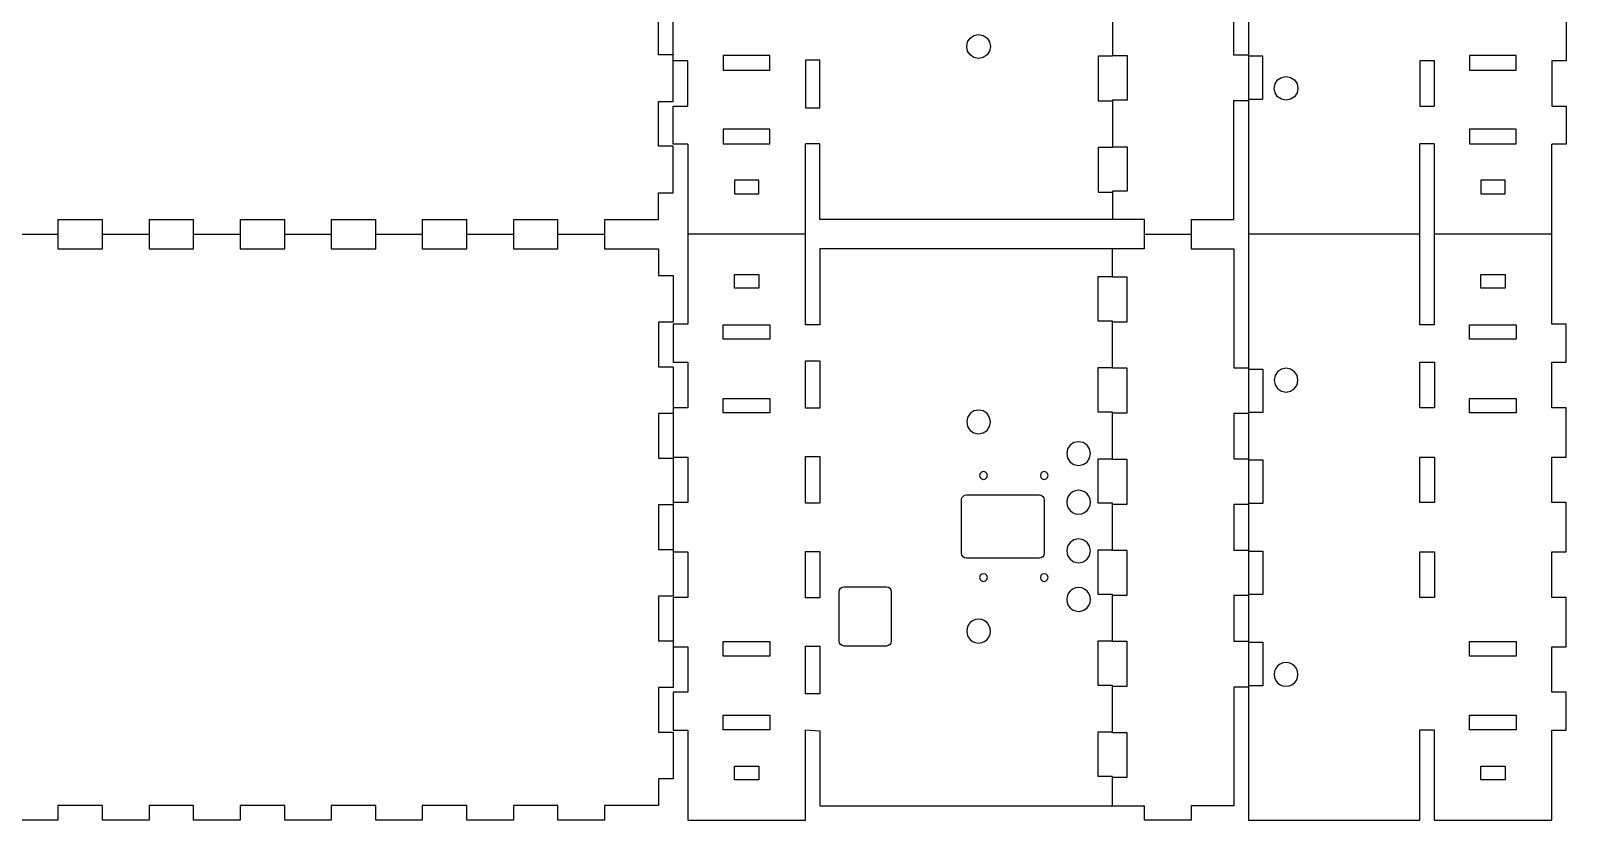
# Model space of a CAD drawing. Extents: x -1 to 935, y 97 to 700.
# Drawn here: x 619 to 934.8, y 97.4 to 259.7 of the extents above; entities that cross this region are included whole.
import ezdxf

# ---------------------------------------------------------------- set-up
doc = ezdxf.new("R2010")
doc.units = 0

msp = doc.modelspace()

# ---------------------------------------------------------------- linework, layer by layer
at = {"layer": 'LAYER_1'}
for p, q in [((869.451, 699.867), (869.451, 97.368)), ((748.131, 254.744), (748.131, 263.933)), ((751.131, 245.154), (751.132, 263.692)), ((841.531, 264.168), (841.532, 254.452)), ((866.462, 254.702), (866.462, 264.068)), ((934.837, 263.692), (934.837, 253.542)), ((811.517, 256.467), (811.709234, 257.420469)), ((811.709234, 255.513953), (811.517, 256.467)), ((811.709234, 257.420469), (812.233625, 258.199)), ((812.233625, 258.199), (813.011703, 258.724031)), ((813.011703, 258.724031), (813.965, 258.917)), ((813.965, 258.917), (814.917875, 258.724031)), ((814.917875, 258.724031), (815.696, 258.199)), ((815.696, 258.199), (816.220625, 257.420469)), ((816.220625, 257.420469), (816.413, 256.467)), ((816.413, 256.467), (816.220625, 255.513953)), ((751.131, 254.744), (748.131, 254.744)), ((754.132, 253.542), (751.132, 253.542)), ((754.132, 244.192), (754.132, 253.542)), ((771.007, 254.617), (761.457, 254.617)), ((761.457, 254.617), (761.457, 251.617)), ((771.007, 251.617), (771.007, 254.617)), ((778.332, 253.642), (778.332, 243.892)), ((781.332, 253.642), (778.332, 253.642)), ((778.332, 253.642), (778.332, 253.642)), ((781.332, 243.892), (781.332, 253.642)), ((812.233625, 254.735375), (811.709234, 255.513953)), ((813.011703, 254.210109), (812.233625, 254.735375)), ((813.965, 254.017), (813.011703, 254.210109)), ((814.917875, 254.210109), (813.965, 254.017)), ((815.696, 254.735375), (814.917875, 254.210109)), ((816.220625, 255.513953), (815.696, 254.735375)), ((841.532, 254.452), (838.532, 254.452)), ((838.532, 254.452), (838.532, 245.285)), ((841.531, 254.602), (844.531, 254.602)), ((844.531, 254.602), (844.531, 245.436)), ((869.451, 254.702), (866.462, 254.702)), ((872.44, 254.502), (869.451, 254.502)), ((872.44, 245.636), (872.44, 254.502)), ((907.72, 253.542), (904.72, 253.542)), ((904.72, 253.542), (904.72, 244.192)), ((907.72, 244.192), (907.72, 253.542)), ((907.72, 253.542), (907.72, 253.542)), ((914.962, 254.617), (914.962, 251.617)), ((924.512, 254.617), (914.962, 254.617)), ((914.962, 254.617), (914.962, 254.617)), ((924.512, 251.617), (924.512, 254.617)), ((934.837, 253.542), (931.837, 253.542)), ((931.837, 253.542), (931.837, 244.192)), ((761.457, 251.617), (771.007, 251.617)), ((761.457, 251.617), (761.457, 251.617)), ((874.936547, 248.820609), (875.461625, 249.599375)), ((875.461625, 249.599375), (876.240391, 250.124453)), ((876.240391, 250.124453), (877.194, 250.317)), ((877.194, 250.317), (878.147609, 250.124453)), ((878.147609, 250.124453), (878.926375, 249.599375)), ((878.926375, 249.599375), (879.451453, 248.820609)), ((914.962, 251.617), (924.512, 251.617)), ((874.744, 247.867), (874.936547, 248.820609)), ((874.936547, 246.913391), (874.744, 247.867)), ((875.461625, 246.134625), (874.936547, 246.913391)), ((879.451453, 246.913391), (878.926375, 246.134625)), ((879.451453, 248.820609), (879.644, 247.867)), ((879.644, 247.867), (879.451453, 246.913391)), ((748.131, 235.964), (748.131, 245.154)), ((748.131, 245.154), (751.131, 245.154)), ((751.132, 236.367), (751.132, 244.192)), ((751.132, 244.192), (754.132, 244.192)), ((778.332, 243.892), (781.332, 243.892)), ((838.532, 245.285), (841.532, 245.285)), ((841.531, 245.436), (841.532, 235.719)), ((844.531, 245.436), (841.531, 245.436)), ((866.462, 220.868), (866.462, 245.336)), ((866.462, 245.336), (869.451, 245.336)), ((869.451, 245.636), (872.44, 245.636)), ((876.240391, 245.609547), (875.461625, 246.134625)), ((877.194, 245.417), (876.240391, 245.609547)), ((878.147609, 245.609547), (877.194, 245.417)), ((878.926375, 246.134625), (878.147609, 245.609547)), ((904.72, 244.192), (907.72, 244.192)), ((931.837, 244.192), (934.837, 244.192)), ((934.837, 244.192), (934.837, 236.367)), ((761.457, 239.467), (761.457, 236.467)), ((771.007, 239.467), (761.457, 239.467)), ((761.457, 239.467), (761.457, 239.467)), ((771.007, 236.467), (771.007, 239.467)), ((924.512, 239.467), (914.962, 239.467)), ((914.962, 239.467), (914.962, 236.467)), ((924.512, 236.467), (924.512, 239.467)), ((751.131, 235.964), (748.131, 235.964)), ((751.131, 226.374), (751.131, 235.964)), ((754.132, 236.367), (751.132, 236.367)), ((754.132, 236.367), (754.132, 199.368)), ((761.457, 236.467), (771.007, 236.467)), ((781.332, 236.467), (778.332, 236.467)), ((778.332, 199.268), (778.332, 236.467)), ((781.332, 220.867), (781.332, 236.467)), ((841.532, 235.719), (838.532, 235.719)), ((838.532, 235.719), (838.532, 226.553)), ((841.531, 235.87), (844.531, 235.87)), ((844.531, 235.87), (844.531, 226.703)), ((907.637, 236.467), (904.72, 236.467)), ((904.72, 199.268), (904.72, 236.467)), ((907.637, 236.467), (907.637, 199.268)), ((914.962, 236.467), (924.512, 236.467)), ((924.512, 236.467), (924.512, 236.467)), ((931.837, 199.368), (931.837, 236.367)), ((934.837, 236.367), (931.837, 236.367)), ((768.732, 228.967), (763.732, 228.967)), ((763.732, 228.967), (763.732, 226.167)), ((768.732, 226.167), (768.732, 228.967)), ((922.237, 228.967), (917.237, 228.967)), ((917.237, 228.967), (917.237, 226.167)), ((922.237, 226.167), (922.237, 228.967)), ((748.131, 220.875), (748.131, 226.374)), ((748.131, 226.374), (751.131, 226.374)), ((763.732, 226.167), (768.732, 226.167)), ((768.732, 226.167), (768.732, 226.167)), ((838.532, 226.553), (841.532, 226.553)), ((844.531, 226.703), (841.531, 226.703)), ((841.531, 226.703), (841.531, 220.868)), ((917.237, 226.167), (922.237, 226.167)), ((922.237, 226.167), (922.237, 226.167)), ((624.617, 220.875), (633.783, 220.875)), ((624.617, 220.875), (624.617, 214.86)), ((633.783, 214.86), (633.783, 220.875)), ((643.35, 220.875), (652.516, 220.875)), ((643.35, 220.875), (643.35, 214.86)), ((652.516, 214.86), (652.516, 220.875)), ((662.082, 220.875), (671.248, 220.875)), ((662.082, 220.875), (662.082, 214.86)), ((671.248, 214.86), (671.248, 220.875)), ((680.814, 220.875), (689.981, 220.875)), ((680.814, 220.875), (680.815, 214.86)), ((689.981, 214.86), (689.981, 220.875)), ((699.547, 220.875), (708.713, 220.875)), ((699.547, 220.875), (699.547, 214.86)), ((708.713, 214.86), (708.713, 220.875)), ((718.279, 220.875), (727.446, 220.875)), ((718.279, 220.875), (718.279, 214.86)), ((727.446, 214.86), (727.446, 220.875)), ((737.012, 220.875), (748.131, 220.875)), ((737.012, 220.875), (737.012, 214.86)), ((848.116, 220.868), (781.332, 220.867)), ((848.116, 214.867), (848.116, 220.868)), ((857.682, 220.868), (866.462, 220.868)), ((857.682, 220.868), (857.682, 214.867)), ((615.051, 217.868), (624.617, 217.868)), ((624.617, 214.86), (633.783, 214.86)), ((633.783, 217.868), (643.35, 217.868)), ((643.35, 214.86), (652.516, 214.86)), ((652.516, 217.868), (662.082, 217.868)), ((662.082, 214.86), (671.248, 214.86)), ((671.248, 217.868), (680.815, 217.868)), ((680.815, 214.86), (689.981, 214.86)), ((689.981, 217.868), (699.547, 217.868)), ((699.547, 214.86), (708.713, 214.86)), ((708.713, 217.868), (718.279, 217.868)), ((718.279, 214.86), (727.446, 214.86)), ((727.446, 217.868), (737.012, 217.868)), ((737.012, 214.86), (748.131, 214.86)), ((748.131, 214.86), (748.131, 209.361)), ((778.332, 217.868), (754.132, 217.868)), ((848.116, 214.867), (781.332, 214.868)), ((781.332, 214.868), (781.332, 199.268)), ((841.531, 209.032), (841.531, 214.867)), ((848.116, 217.867), (857.682, 217.867)), ((857.682, 214.867), (866.462, 214.867)), ((866.462, 214.867), (866.462, 190.399)), ((904.72, 217.868), (869.451, 217.868)), ((931.837, 217.868), (907.637, 217.868)), ((748.131, 209.361), (751.131, 209.361)), ((751.131, 209.361), (751.131, 199.771)), ((763.732, 206.768), (763.732, 209.568)), ((763.732, 209.568), (768.732, 209.568)), ((768.732, 209.568), (768.732, 206.768)), ((768.732, 209.568), (768.732, 209.568)), ((838.532, 200.016), (838.532, 209.182)), ((838.532, 209.182), (841.532, 209.182)), ((844.531, 209.032), (841.531, 209.032)), ((844.531, 199.866), (844.531, 209.032)), ((917.237, 206.768), (917.237, 209.568)), ((917.237, 209.568), (922.237, 209.568)), ((922.237, 209.568), (922.237, 206.768)), ((922.237, 209.568), (922.237, 209.568)), ((768.732, 206.768), (763.732, 206.768)), ((922.237, 206.768), (917.237, 206.768)), ((751.131, 199.771), (748.131, 199.771)), ((748.131, 199.771), (748.131, 190.582)), ((754.132, 199.368), (751.132, 199.368)), ((751.132, 199.368), (751.132, 191.543)), ((761.457, 196.268), (761.457, 199.268)), ((761.457, 199.268), (771.007, 199.268)), ((771.007, 199.268), (771.007, 196.268)), ((781.332, 199.268), (778.332, 199.268)), ((841.532, 200.016), (838.532, 200.016)), ((841.531, 190.299), (841.532, 200.016)), ((841.531, 199.866), (844.531, 199.866)), ((907.637, 199.268), (904.72, 199.268)), ((914.962, 196.268), (914.962, 199.268)), ((914.962, 199.268), (924.512, 199.268)), ((924.512, 199.268), (924.512, 196.268)), ((924.512, 199.268), (924.512, 199.268)), ((934.837, 199.368), (931.837, 199.368)), ((934.837, 191.543), (934.837, 199.368)), ((771.007, 196.268), (761.457, 196.268)), ((761.457, 196.268), (761.457, 196.268)), ((924.512, 196.268), (914.962, 196.268)), ((748.131, 190.582), (751.131, 190.582)), ((751.131, 190.582), (751.132, 172.043)), ((751.132, 191.543), (754.132, 191.543)), ((754.132, 191.543), (754.132, 182.193)), ((778.332, 182.093), (778.332, 191.843)), ((778.332, 191.843), (781.332, 191.843)), ((781.332, 191.843), (781.332, 182.093)), ((838.532, 181.283), (838.532, 190.45)), ((838.532, 190.45), (841.532, 190.45)), ((844.531, 190.299), (841.531, 190.299)), ((844.531, 181.133), (844.531, 190.299)), ((866.462, 190.399), (869.451, 190.399)), ((869.451, 190.1), (872.44, 190.1)), ((872.44, 190.1), (872.44, 181.233)), ((875.461625, 189.600375), (874.936547, 188.821609)), ((876.240391, 190.125453), (875.461625, 189.600375)), ((877.194, 190.318), (876.240391, 190.125453)), ((878.147609, 190.125453), (877.194, 190.318)), ((878.926375, 189.600375), (878.147609, 190.125453)), ((879.451453, 188.821609), (878.926375, 189.600375)), ((904.72, 182.193), (904.72, 191.543)), ((904.72, 191.543), (907.72, 191.543)), ((907.72, 191.543), (907.72, 182.193)), ((931.837, 182.193), (931.837, 191.543)), ((931.837, 191.543), (934.837, 191.543)), ((874.936547, 188.821609), (874.744, 187.868)), ((874.744, 187.868), (874.936547, 186.914391)), ((874.936547, 186.914391), (875.461625, 186.135625)), ((878.926375, 186.135625), (879.451453, 186.914391)), ((879.644, 187.868), (879.451453, 188.821609)), ((879.451453, 186.914391), (879.644, 187.868)), ((761.457, 184.118), (771.007, 184.118)), ((761.457, 181.118), (761.457, 184.118)), ((761.457, 184.118), (761.457, 184.118)), ((771.007, 184.118), (771.007, 181.118)), ((875.461625, 186.135625), (876.240391, 185.610547)), ((876.240391, 185.610547), (877.194, 185.418)), ((877.194, 185.418), (878.147609, 185.610547)), ((878.147609, 185.610547), (878.926375, 186.135625)), ((914.962, 181.118), (914.962, 184.118)), ((914.962, 184.118), (924.512, 184.118)), ((924.512, 184.118), (924.512, 181.118)), ((751.131, 180.991), (748.131, 180.991)), ((748.131, 180.991), (748.131, 171.802)), ((754.132, 182.193), (751.132, 182.193)), ((771.007, 181.118), (761.457, 181.118)), ((781.332, 182.093), (778.332, 182.093)), ((778.332, 182.093), (778.332, 182.093)), ((811.709234, 180.221047), (811.517, 179.268)), ((812.233625, 180.999625), (811.709234, 180.221047)), ((813.011703, 181.524891), (812.233625, 180.999625)), ((813.965, 181.718), (813.011703, 181.524891)), ((814.917875, 181.524891), (813.965, 181.718)), ((815.696, 180.999625), (814.917875, 181.524891)), ((816.220625, 180.221047), (815.696, 180.999625)), ((816.413, 179.268), (816.220625, 180.221047)), ((841.532, 181.283), (838.532, 181.283)), ((841.531, 171.567), (841.532, 181.283)), ((841.531, 181.133), (844.531, 181.133)), ((869.451, 181.033), (866.462, 181.033)), ((866.462, 181.033), (866.462, 171.667)), ((872.44, 181.233), (869.451, 181.233)), ((907.72, 182.193), (904.72, 182.193)), ((907.72, 182.193), (907.72, 182.193)), ((924.512, 181.118), (914.962, 181.118)), ((914.962, 181.118), (914.962, 181.118)), ((934.837, 182.193), (931.837, 182.193)), ((934.837, 172.043), (934.837, 182.193)), ((811.517, 179.268), (811.709234, 178.314953)), ((811.709234, 178.314953), (812.233625, 177.536375)), ((812.233625, 177.536375), (813.011703, 177.011109)), ((813.011703, 177.011109), (813.965, 176.818)), ((813.965, 176.818), (814.917875, 177.011109)), ((814.917875, 177.011109), (815.696, 177.536375)), ((815.696, 177.536375), (816.220625, 178.314953)), ((816.220625, 178.314953), (816.413, 179.268)), ((832.274375, 173.721047), (832.082, 172.768)), ((832.799, 174.499625), (832.274375, 173.721047)), ((833.577125, 175.024891), (832.799, 174.499625)), ((834.53, 175.218), (833.577125, 175.024891)), ((835.483297, 175.024891), (834.53, 175.218)), ((836.261375, 174.499625), (835.483297, 175.024891)), ((836.785766, 173.721047), (836.261375, 174.499625)), ((836.978, 172.768), (836.785766, 173.721047)), ((748.131, 171.802), (751.131, 171.802)), ((751.131, 171.802), (751.131, 143.433)), ((751.132, 172.043), (754.132, 172.043)), ((754.132, 172.043), (754.132, 162.693)), ((778.332, 162.593), (778.332, 172.143)), ((778.332, 172.143), (781.332, 172.143)), ((781.332, 172.143), (781.332, 162.593)), ((832.082, 172.768), (832.274375, 171.814953)), ((832.274375, 171.814953), (832.799, 171.036375)), ((832.799, 171.036375), (833.577125, 170.511109)), ((835.483297, 170.511109), (836.261375, 171.036375)), ((836.261375, 171.036375), (836.785766, 171.814953)), ((836.785766, 171.814953), (836.978, 172.768)), ((838.532, 162.551), (838.532, 171.717)), ((838.532, 171.717), (841.532, 171.717)), ((844.531, 171.567), (841.531, 171.567)), ((844.531, 162.401), (844.531, 171.567)), ((866.462, 171.667), (869.451, 171.667)), ((869.451, 171.467), (872.44, 171.467)), ((872.44, 171.467), (872.44, 162.501)), ((904.72, 162.693), (904.72, 172.043)), ((904.72, 172.043), (907.72, 172.043)), ((907.72, 172.043), (907.72, 162.693)), ((931.837, 162.693), (931.837, 172.043)), ((931.837, 172.043), (934.837, 172.043)), ((814.272, 168.668), (814.16475, 168.267625)), ((814.16475, 168.267625), (814.272, 167.868)), ((814.564875, 168.960625), (814.272, 168.668)), ((814.272, 167.868), (814.564875, 167.575)), ((814.965, 169.068), (814.564875, 168.960625)), ((814.564875, 167.575), (814.965, 167.468)), ((815.365125, 168.960625), (814.965, 169.068)), ((814.965, 167.468), (815.365125, 167.575)), ((815.658, 168.668), (815.365125, 168.960625)), ((815.365125, 167.575), (815.658, 167.868)), ((815.7645, 168.267625), (815.658, 168.668)), ((815.658, 167.868), (815.7645, 168.267625)), ((826.772, 168.668), (826.66475, 168.267625)), ((826.66475, 168.267625), (826.772, 167.868)), ((827.064875, 168.960625), (826.772, 168.668)), ((826.772, 167.868), (827.064875, 167.575)), ((827.465, 169.068), (827.064875, 168.960625)), ((827.064875, 167.575), (827.465, 167.468)), ((827.864625, 168.960625), (827.465, 169.068)), ((827.465, 167.468), (827.864625, 167.575)), ((828.157, 168.668), (827.864625, 168.960625)), ((827.864625, 167.575), (828.157, 167.868)), ((828.26425, 168.267625), (828.157, 168.668)), ((828.157, 167.868), (828.26425, 168.267625)), ((833.577125, 170.511109), (834.53, 170.318)), ((834.53, 170.318), (835.483297, 170.511109)), ((811.08225, 164.192), (811.465, 164.268)), ((811.465, 164.268), (826.465, 164.268)), ((826.465, 164.268), (826.847375, 164.192)), ((832.801297, 164.504188), (832.408, 163.993)), ((833.305125, 164.88975), (832.801297, 164.504188)), ((833.890891, 165.133187), (833.305125, 164.88975)), ((834.53, 165.218), (833.890891, 165.133187)), ((835.169531, 165.133187), (834.53, 165.218)), ((835.75525, 164.88975), (835.169531, 165.133187)), ((836.258844, 164.504188), (835.75525, 164.88975)), ((836.652, 163.993), (836.258844, 164.504188)), ((751.131, 162.212), (748.131, 162.212)), ((748.131, 162.212), (748.131, 153.023)), ((754.132, 162.693), (751.132, 162.693)), ((781.332, 162.593), (778.332, 162.593)), ((778.332, 162.593), (778.332, 162.593)), ((810.465, 163.268), (810.541, 163.650375)), ((810.465, 152.268), (810.465, 163.268)), ((810.541, 163.650375), (810.758, 163.975)), ((810.758, 163.975), (811.08225, 164.192)), ((826.847375, 164.192), (827.172, 163.975)), ((827.172, 163.975), (827.388625, 163.650375)), ((827.388625, 163.650375), (827.465, 163.268)), ((827.465, 163.268), (827.465, 152.268)), ((832.162187, 163.397), (832.08025, 162.768)), ((832.08025, 162.768), (832.162187, 162.139)), ((832.408, 163.993), (832.162187, 163.397)), ((832.162187, 162.139), (832.408, 161.543)), ((832.408, 161.543), (832.801297, 161.031813)), ((836.258844, 161.031813), (836.652, 161.543)), ((836.898375, 163.397), (836.652, 163.993)), ((836.652, 161.543), (836.898375, 162.139)), ((836.9805, 162.768), (836.898375, 163.397)), ((836.898375, 162.139), (836.9805, 162.768)), ((841.532, 162.551), (838.532, 162.551)), ((841.531, 152.834), (841.532, 162.551)), ((841.531, 162.401), (844.531, 162.401)), ((869.451, 162.301), (866.462, 162.301)), ((866.462, 162.301), (866.462, 152.934)), ((872.44, 162.501), (869.451, 162.501)), ((907.72, 162.693), (904.72, 162.693)), ((904.72, 162.693), (904.72, 162.693)), ((934.837, 162.693), (931.837, 162.693)), ((934.837, 152.543), (934.837, 162.693)), ((832.801297, 161.031813), (833.305125, 160.64625)), ((833.305125, 160.64625), (833.890891, 160.402813)), ((833.890891, 160.402813), (834.53, 160.318)), ((834.53, 160.318), (835.169531, 160.402813)), ((835.169531, 160.402813), (835.75525, 160.64625)), ((835.75525, 160.64625), (836.258844, 161.031813)), ((833.577125, 155.024891), (832.799, 154.499625)), ((834.53, 155.218), (833.577125, 155.024891)), ((835.483297, 155.024891), (834.53, 155.218)), ((836.261375, 154.499625), (835.483297, 155.024891)), ((748.131, 153.023), (751.131, 153.023)), ((751.132, 152.543), (754.132, 152.543)), ((754.132, 152.543), (754.132, 143.193)), ((778.332, 143.093), (778.332, 152.643)), ((778.332, 152.643), (781.332, 152.643)), ((781.332, 152.643), (781.332, 143.093)), ((781.332, 152.643), (781.332, 152.643)), ((810.543484, 151.878875), (810.465, 152.268)), ((810.757625, 151.561), (810.543484, 151.878875)), ((827.386375, 151.878875), (827.172, 151.561)), ((827.465, 152.268), (827.386375, 151.878875)), ((832.274375, 153.721047), (832.082, 152.768)), ((832.082, 152.768), (832.274375, 151.814953)), ((832.799, 154.499625), (832.274375, 153.721047)), ((832.274375, 151.814953), (832.799, 151.036375)), ((836.785766, 153.721047), (836.261375, 154.499625)), ((836.261375, 151.036375), (836.785766, 151.814953)), ((836.978, 152.768), (836.785766, 153.721047)), ((836.785766, 151.814953), (836.978, 152.768)), ((838.532, 143.819), (838.532, 152.985)), ((838.532, 152.985), (841.532, 152.985)), ((844.531, 152.834), (841.531, 152.834)), ((844.531, 143.668), (844.531, 152.834)), ((866.462, 152.934), (869.451, 152.934)), ((869.451, 152.735), (872.44, 152.735)), ((872.44, 152.735), (872.44, 143.769)), ((904.72, 143.193), (904.72, 152.543)), ((904.72, 152.543), (907.72, 152.543)), ((907.72, 152.543), (907.72, 143.193)), ((931.837, 143.193), (931.837, 152.543)), ((931.837, 152.543), (934.837, 152.543)), ((811.075453, 151.346625), (810.757625, 151.561)), ((811.465, 151.268), (811.075453, 151.346625)), ((826.465, 151.268), (811.465, 151.268)), ((826.854125, 151.346625), (826.465, 151.268)), ((827.172, 151.561), (826.854125, 151.346625)), ((832.799, 151.036375), (833.577125, 150.511109)), ((833.577125, 150.511109), (834.53, 150.318)), ((834.53, 150.318), (835.483297, 150.511109)), ((835.483297, 150.511109), (836.261375, 151.036375)), ((785.578, 145.09), (785.895875, 145.304375)), ((785.895875, 145.304375), (786.285, 145.383)), ((786.285, 145.383), (795.014, 145.383)), ((795.014, 145.383), (795.403547, 145.304375)), ((795.403547, 145.304375), (795.721375, 145.09)), ((814.272, 147.668), (814.16475, 147.267625)), ((814.16475, 147.267625), (814.272, 146.868)), ((814.564875, 147.960625), (814.272, 147.668)), ((814.272, 146.868), (814.564875, 146.575)), ((814.965, 148.068), (814.564875, 147.960625)), ((814.564875, 146.575), (814.965, 146.468)), ((815.365125, 147.960625), (814.965, 148.068)), ((814.965, 146.468), (815.365125, 146.575)), ((815.658, 147.668), (815.365125, 147.960625)), ((815.365125, 146.575), (815.658, 146.868)), ((815.7645, 147.267625), (815.658, 147.668)), ((815.658, 146.868), (815.7645, 147.267625)), ((826.772, 147.668), (826.66475, 147.267625)), ((826.66475, 147.267625), (826.772, 146.868)), ((827.064875, 147.960625), (826.772, 147.668)), ((826.772, 146.868), (827.064875, 146.575)), ((827.465, 148.068), (827.064875, 147.960625)), ((827.064875, 146.575), (827.465, 146.468)), ((827.864625, 147.960625), (827.465, 148.068)), ((827.465, 146.468), (827.864625, 146.575)), ((828.157, 147.668), (827.864625, 147.960625)), ((827.864625, 146.575), (828.157, 146.868)), ((828.26425, 147.267625), (828.157, 147.668)), ((828.157, 146.868), (828.26425, 147.267625)), ((751.131, 143.433), (748.131, 143.433)), ((748.131, 143.433), (748.131, 134.244)), ((751.132, 143.193), (751.131, 124.654)), ((754.132, 143.193), (751.132, 143.193)), ((781.332, 143.093), (778.332, 143.093)), ((785.285, 144.383), (785.363625, 144.772125)), ((785.285, 134.199), (785.285, 144.383)), ((785.363625, 144.772125), (785.578, 145.09)), ((795.721375, 145.09), (795.935516, 144.772125)), ((795.935516, 144.772125), (796.014, 144.383)), ((796.014, 144.383), (796.014, 134.199)), ((832.162187, 143.397), (832.08025, 142.768)), ((832.08025, 142.768), (832.162187, 142.139)), ((832.408, 143.993), (832.162187, 143.397)), ((832.162187, 142.139), (832.408, 141.543)), ((832.801297, 144.504188), (832.408, 143.993)), ((833.305125, 144.88975), (832.801297, 144.504188)), ((833.890891, 145.133187), (833.305125, 144.88975)), ((834.53, 145.218), (833.890891, 145.133187)), ((835.169531, 145.133187), (834.53, 145.218)), ((835.75525, 144.88975), (835.169531, 145.133187)), ((836.258844, 144.504188), (835.75525, 144.88975)), ((836.652, 143.993), (836.258844, 144.504188)), ((836.898375, 143.397), (836.652, 143.993)), ((836.652, 141.543), (836.898375, 142.139)), ((836.9805, 142.768), (836.898375, 143.397)), ((836.898375, 142.139), (836.9805, 142.768)), ((841.532, 143.819), (838.532, 143.819)), ((841.531, 134.102), (841.532, 143.819)), ((841.531, 143.668), (844.531, 143.668)), ((869.451, 143.568), (866.462, 143.568)), ((866.462, 143.568), (866.462, 134.202)), ((872.44, 143.769), (869.451, 143.769)), ((907.72, 143.193), (904.72, 143.193)), ((904.72, 143.193), (904.72, 143.193)), ((934.837, 143.193), (931.837, 143.193)), ((934.837, 133.043), (934.837, 143.193)), ((832.408, 141.543), (832.801297, 141.031813)), ((832.801297, 141.031813), (833.305125, 140.64625)), ((833.305125, 140.64625), (833.890891, 140.402813)), ((833.890891, 140.402813), (834.53, 140.318)), ((834.53, 140.318), (835.169531, 140.402813)), ((835.169531, 140.402813), (835.75525, 140.64625)), ((835.75525, 140.64625), (836.258844, 141.031813)), ((836.258844, 141.031813), (836.652, 141.543)), ((811.596625, 136.897), (811.5145, 136.268)), ((811.5145, 136.268), (811.596625, 135.639)), ((811.843, 137.493), (811.596625, 136.897)), ((812.236156, 138.004188), (811.843, 137.493)), ((812.73975, 138.38975), (812.236156, 138.004188)), ((813.325469, 138.633187), (812.73975, 138.38975)), ((813.965, 138.718), (813.325469, 138.633187)), ((814.604094, 138.633187), (813.965, 138.718)), ((815.18975, 138.38975), (814.604094, 138.633187)), ((815.693281, 138.004188), (815.18975, 138.38975)), ((816.086, 137.493), (815.693281, 138.004188)), ((816.332375, 136.897), (816.086, 137.493)), ((816.4145, 136.268), (816.332375, 136.897)), ((816.332375, 135.639), (816.4145, 136.268)), ((748.131, 134.244), (751.131, 134.244)), ((751.132, 133.043), (754.132, 133.043)), ((754.132, 133.043), (754.132, 123.693)), ((761.438, 131.118), (761.438, 134.118)), ((761.438, 134.118), (771.007, 134.118)), ((771.007, 134.118), (771.007, 131.118)), ((771.007, 134.118), (771.007, 134.118)), ((778.332, 123.393), (778.332, 133.143)), ((778.332, 133.143), (781.332, 133.143)), ((781.332, 133.143), (781.332, 123.393)), ((785.363625, 133.809453), (785.285, 134.199)), ((785.578, 133.491625), (785.363625, 133.809453)), ((785.895875, 133.277484), (785.578, 133.491625)), ((786.285, 133.199), (785.895875, 133.277484)), ((795.014, 133.199), (786.285, 133.199)), ((795.403547, 133.277484), (795.014, 133.199)), ((795.721375, 133.491625), (795.403547, 133.277484)), ((795.935516, 133.809453), (795.721375, 133.491625)), ((796.014, 134.199), (795.935516, 133.809453)), ((811.596625, 135.639), (811.843, 135.043)), ((811.843, 135.043), (812.236156, 134.531813)), ((812.236156, 134.531813), (812.73975, 134.14625)), ((812.73975, 134.14625), (813.325469, 133.902813)), ((813.325469, 133.902813), (813.965, 133.818)), ((813.965, 133.818), (814.604094, 133.902813)), ((814.604094, 133.902813), (815.18975, 134.14625)), ((815.18975, 134.14625), (815.693281, 134.531813)), ((815.693281, 134.531813), (816.086, 135.043)), ((816.086, 135.043), (816.332375, 135.639)), ((838.532, 125.086), (838.532, 134.252)), ((838.532, 134.252), (841.532, 134.252)), ((844.531, 134.102), (841.531, 134.102)), ((844.531, 124.936), (844.531, 134.102)), ((866.462, 134.202), (869.451, 134.202)), ((869.451, 134.002), (872.44, 134.002)), ((872.44, 134.002), (872.44, 125.036)), ((914.962, 131.118), (914.962, 134.118)), ((914.962, 134.118), (924.531, 134.118)), ((924.531, 134.118), (924.531, 131.118)), ((931.837, 123.693), (931.837, 133.043)), ((931.837, 133.043), (934.837, 133.043)), ((771.007, 131.118), (761.438, 131.118)), ((876.554906, 129.733188), (875.96925, 129.48975)), ((877.194, 129.818), (876.554906, 129.733188)), ((877.833672, 129.733188), (877.194, 129.818)), ((878.419625, 129.48975), (877.833672, 129.733188)), ((924.531, 131.118), (914.962, 131.118)), ((924.531, 131.118), (924.531, 131.118)), ((874.826625, 127.997), (874.7445, 127.368)), ((874.7445, 127.368), (874.826625, 126.739)), ((875.073, 128.593), (874.826625, 127.997)), ((874.826625, 126.739), (875.073, 126.143)), ((875.465719, 129.104187), (875.073, 128.593)), ((875.96925, 129.48975), (875.465719, 129.104187)), ((878.923266, 129.104187), (878.419625, 129.48975)), ((879.316, 128.593), (878.923266, 129.104187)), ((879.562375, 127.997), (879.316, 128.593)), ((879.316, 126.143), (879.562375, 126.739)), ((879.6445, 127.368), (879.562375, 127.997)), ((879.562375, 126.739), (879.6445, 127.368)), ((751.131, 124.654), (748.131, 124.654)), ((748.131, 124.654), (748.131, 115.465)), ((754.132, 123.693), (751.132, 123.693)), ((751.132, 123.693), (751.132, 115.868)), ((781.332, 123.393), (778.332, 123.393)), ((781.332, 123.393), (781.332, 123.393)), ((841.532, 125.086), (838.532, 125.086)), ((841.531, 115.369), (841.532, 125.086)), ((841.531, 124.936), (844.531, 124.936)), ((869.451, 124.736), (866.462, 124.736)), ((866.462, 124.736), (866.462, 100.368)), ((872.44, 125.036), (869.451, 125.036)), ((875.073, 126.143), (875.465719, 125.631812)), ((875.465719, 125.631812), (875.96925, 125.24625)), ((875.96925, 125.24625), (876.554906, 125.002813)), ((876.554906, 125.002813), (877.194, 124.918)), ((877.194, 124.918), (877.833672, 125.002813)), ((877.833672, 125.002813), (878.419625, 125.24625)), ((878.419625, 125.24625), (878.923266, 125.631812)), ((878.923266, 125.631812), (879.316, 126.143)), ((934.837, 123.693), (931.837, 123.693)), ((934.837, 115.868), (934.837, 123.693)), ((761.438, 118.968), (771.007, 118.968)), ((761.457, 115.968), (761.438, 118.968)), ((761.438, 118.968), (761.438, 118.968)), ((771.007, 118.968), (771.007, 115.968)), ((914.962, 118.968), (924.531, 118.968)), ((914.963, 115.968), (914.962, 118.968)), ((914.962, 118.968), (914.962, 118.968)), ((924.531, 118.968), (924.513, 115.968)), ((748.131, 115.465), (751.131, 115.465)), ((751.131, 115.465), (751.131, 105.874)), ((751.132, 115.868), (754.132, 115.868)), ((754.132, 115.868), (754.132, 97.368)), ((771.007, 115.968), (761.457, 115.968)), ((778.332, 97.368), (778.332, 115.968)), ((778.332, 115.968), (781.332, 115.768)), ((781.332, 115.768), (781.332, 100.368)), ((838.532, 106.354), (838.532, 115.52)), ((838.532, 115.52), (841.532, 115.52)), ((844.531, 115.369), (841.531, 115.369)), ((844.531, 106.203), (844.531, 115.369)), ((904.72, 97.368), (904.72, 115.968)), ((904.72, 115.968), (907.637, 115.968)), ((907.637, 115.968), (907.637, 97.368)), ((924.513, 115.968), (914.963, 115.968)), ((931.837, 97.368), (931.837, 115.868)), ((931.837, 115.868), (934.837, 115.868)), ((763.732, 108.468), (768.732, 108.468)), ((763.732, 105.668), (763.732, 108.468)), ((763.732, 108.468), (763.732, 108.468)), ((768.732, 108.468), (768.732, 105.668)), ((917.237, 105.668), (917.237, 108.468)), ((917.237, 108.468), (922.237, 108.468)), ((922.237, 108.468), (922.237, 105.668)), ((751.131, 105.874), (748.131, 105.874)), ((748.131, 105.874), (748.131, 100.375)), ((768.732, 105.668), (763.732, 105.668)), ((841.532, 106.354), (838.532, 106.354)), ((841.531, 106.203), (844.531, 106.203)), ((841.532, 100.368), (841.532, 106.354)), ((922.237, 105.668), (917.237, 105.668)), ((922.237, 105.668), (922.237, 105.668)), ((633.783, 100.375), (624.617, 100.375)), ((624.617, 100.375), (624.617, 97.3677)), ((633.783, 97.3677), (633.783, 100.375)), ((652.516, 100.375), (643.35, 100.375)), ((643.35, 100.375), (643.35, 97.3677)), ((652.516, 97.3677), (652.516, 100.375)), ((671.248, 100.375), (662.082, 100.375)), ((662.082, 100.375), (662.082, 97.3677)), ((671.248, 97.3677), (671.248, 100.375)), ((689.981, 100.375), (680.815, 100.375)), ((680.815, 100.375), (680.815, 97.3677)), ((689.981, 97.3677), (689.981, 100.375)), ((708.713, 100.375), (699.547, 100.375)), ((699.547, 100.375), (699.547, 97.3677)), ((708.713, 97.3677), (708.713, 100.375)), ((727.446, 100.375), (718.279, 100.375)), ((718.279, 100.375), (718.279, 97.3677)), ((727.446, 97.3677), (727.446, 100.375)), ((748.131, 100.375), (737.012, 100.375)), ((737.012, 100.375), (737.012, 97.3677)), ((781.332, 100.368), (848.116, 100.368)), ((848.116, 97.3675), (848.116, 100.368)), ((866.462, 100.368), (857.682, 100.368)), ((857.682, 100.368), (857.682, 97.3675)), ((624.617, 97.3677), (615.051, 97.3677)), ((643.35, 97.3677), (633.783, 97.3677)), ((662.082, 97.3677), (652.516, 97.3677)), ((680.815, 97.3677), (671.248, 97.3677)), ((699.547, 97.3677), (689.981, 97.3677)), ((718.279, 97.3677), (708.713, 97.3677)), ((737.012, 97.3677), (727.446, 97.3677)), ((754.132, 97.368), (778.332, 97.368)), ((857.682, 97.3675), (848.116, 97.3675)), ((869.451, 97.368), (904.72, 97.368)), ((907.637, 97.368), (931.837, 97.368))]:
    msp.add_line(p, q, dxfattribs=at)

doc.saveas('drawing.dxf')
